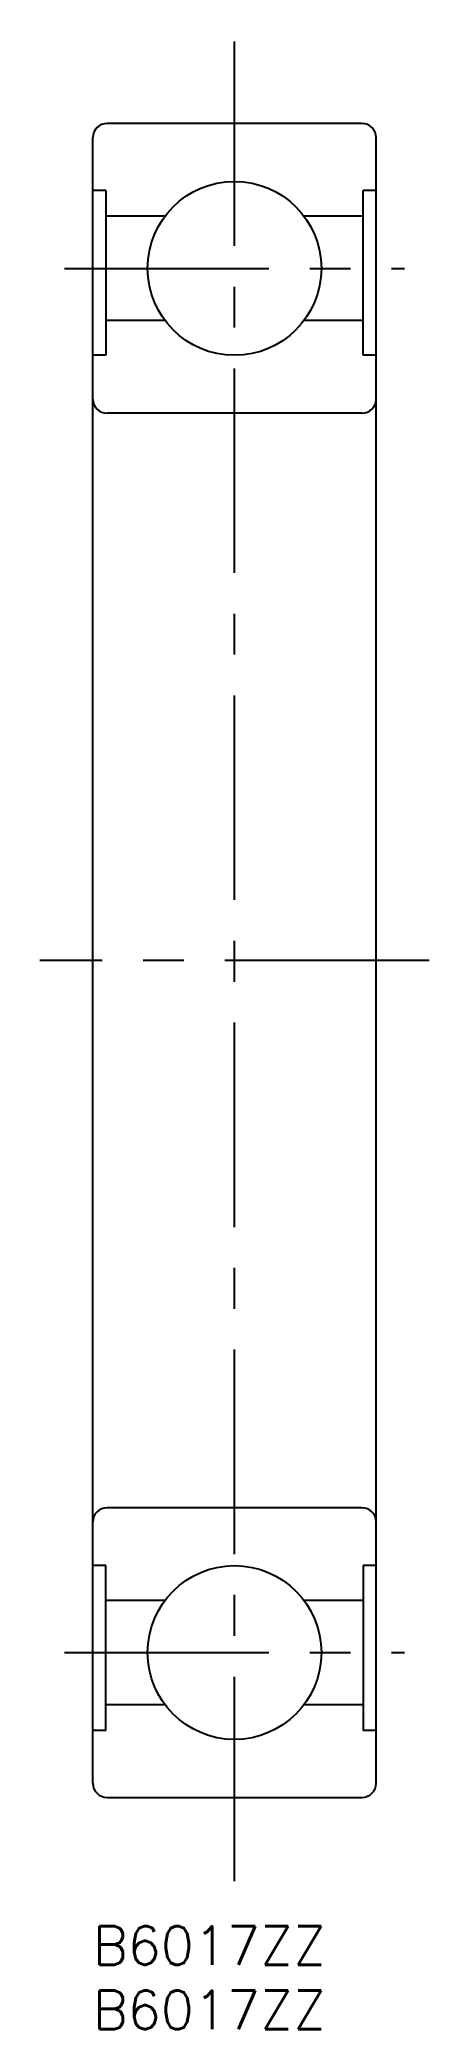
# Model space of a CAD drawing. Extents: x -4 to 26, y -8 to 146.
import ezdxf

# ---------------------------------------------------------------- set-up
doc = ezdxf.new("R2010")
doc.units = 0
doc.header["$LTSCALE"] = 0.5
doc.linetypes.add('CENTER', pattern=[50.8, 31.75, -6.35, 6.35, -6.35])
for name, color, linetype in [('MSM_CENTER', 1, 'CENTER'), ('MSM_CONTINUOUS', 7, 'CONTINUOUS'), ('MSM_PART_NUMBER', 7, 'CONTINUOUS')]:
    doc.layers.add(name, color=color, linetype=linetype)
doc.styles.get("Standard").update_dxf_attribs({"font": 'txt.shx', "height": 3, "bigfont": 'bigfont.shx'})

msp = doc.modelspace()

# ---------------------------------------------------------------- linework, layer by layer
at = {"layer": 'MSM_CENTER'}
for p, q in [((11, 3.5), (11, 146.5)), ((-2.21, 128.75), (24.21, 128.75)), ((26.12, 75), (-4.13, 75)), ((-2.21, 21.25), (24.21, 21.25))]:
    msp.add_line(p, q, dxfattribs=at)
at = {"layer": 'MSM_CONTINUOUS'}
for p, q in [((20.9, 140), (1.1, 140)), ((0, 11.1), (0, 138.9)), ((22, 11.1), (22, 138.9)), ((1.01, 134.8), (0, 134.8)), ((1.01, 134.8), (1.01, 122)), ((22, 134.8), (20.99, 134.8)), ((20.99, 122), (20.99, 134.8)), ((5.6, 132.8), (1.01, 132.8)), ((20.99, 132.8), (16.4, 132.8)), ((5.6, 124.7), (1.01, 124.7)), ((20.99, 124.7), (16.4, 124.7)), ((1.01, 122), (0, 122)), ((22, 122), (20.99, 122)), ((20.9, 117.5), (1.1, 117.5)), ((20.9, 32.5), (1.1, 32.5)), ((1.01, 28), (0, 28)), ((1.01, 15.2), (1.01, 28)), ((20.99, 28), (20.99, 15.2)), ((22, 28), (20.99, 28)), ((5.6, 25.3), (1.01, 25.3)), ((20.99, 25.3), (16.4, 25.3)), ((5.6, 17.2), (1.01, 17.2)), ((20.99, 17.2), (16.4, 17.2)), ((1.01, 15.2), (0, 15.2)), ((22, 15.2), (20.99, 15.2)), ((1.1, 10), (20.9, 10))]:
    msp.add_line(p, q, dxfattribs=at)
for centre in [(11, 128.75), (11, 21.25)]:
    msp.add_circle(centre, 6.75, dxfattribs=at)
for centre, start, end in [((1.1, 138.9), 90, 180), ((20.9, 138.9), 0, 90), ((1.1, 118.6), 180, 270), ((20.9, 118.6), 270, 0), ((1.1, 31.4), 90, 180), ((20.9, 31.4), 0, 90), ((1.1, 11.1), 180, 270), ((20.9, 11.1), 270, 0)]:
    msp.add_arc(centre, 1.1, start, end, dxfattribs=at)

# ---------------------------------------------------------------- texts
at = {"layer": 'MSM_PART_NUMBER'}
for p in [(0, -3), (0, -8)]:
    msp.add_text('B6017ZZ', height=3, dxfattribs=at).set_placement(p)

doc.saveas('drawing.dxf')
